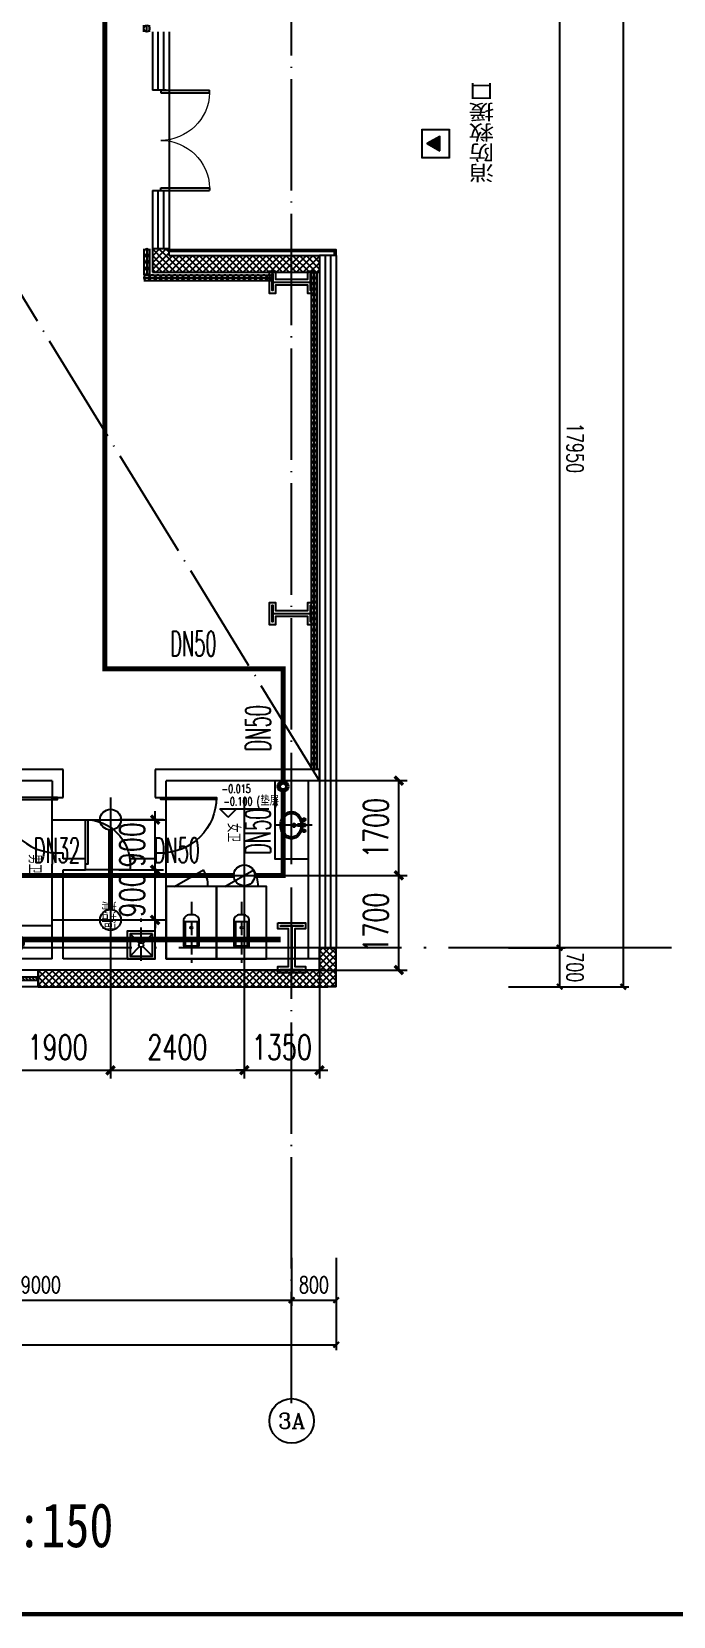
# Model space of a CAD drawing. Extents: x -452079 to 117456, y 3902 to 836955.
# Drawn here: x -133557 to -122043, y 410727 to 439183 of the extents above; entities that cross this region are included whole.
import ezdxf
from ezdxf.enums import TextEntityAlignment as Align

# ---------------------------------------------------------------- set-up
doc = ezdxf.new("R2010")
doc.units = 0
doc.header["$LTSCALE"] = 1000
doc.header["$MEASUREMENT"] = 0
for name, pattern in [('10平面$1$DOTE', [2.42, 2, -0.2, 0.02, -0.2]), ('CENTER', [2, 1.25, -0.25, 0.25, -0.25]), ('CONTINOUS', [0]), ('DASH', [0.35, 0.25, -0.1]), ('DOTE', [2.42, 2, -0.2, 0.02, -0.2])]:
    doc.linetypes.add(name, pattern=pattern)
for name, color, linetype in [('0-cxFrame', 155, 'Continuous'), ('0-辅助线', 1, 'Continuous'), ('10平面$0$WINDOW', 4, 'Continuous'), ('10平面$1$A-AXIS-DOTE', 14, '10平面$1$DOTE'), ('A-AXIS-D', 1, 'Continuous'), ('A-AXIS-DOTE', 14, 'DOTE'), ('A-CURTAIN', 134, 'Continuous'), ('A-HATCH-2', 251, 'Continuous'), ('A-HRAIL', 173, 'Continuous'), ('A-TEXT', 61, 'Continuous'), ('A-WC', 223, 'Continuous'), ('A-WINDOW', 140, 'Continuous'), ('AS-COLN', 6, 'Continuous'), ('AS-WALL', 40, 'Continuous'), ('CURTWALL', 4, 'Continuous'), ('DIM_喷淋', 6, 'Continuous'), ('PUB_HATCH', 8, 'Continuous'), ('PUB_TEXT', 7, 'Continuous'), ('RP-N2-01$0$$0$A-WIND-J', 1, 'Continuous'), ('RP-N2-01$0$A-WIND-J', 3, 'Continuous'), ('S-其他', 3, 'Continuous'), ('SB_ZF喷头', 7, 'Continuous'), ('TEXT_喷淋', 6, 'Continuous'), ('TWT_DIM', 3, 'Continuous'), ('WALL', 2, 'Continuous'), ('WINDOW', 4, 'Continuous'), ('建-标高', 3, 'Continuous')]:
    doc.layers.add(name, color=color, linetype=linetype)
for name, color, linetype, lineweight in [('0-cxText', 131, 'Continuous', 25), ('Gps-ZF喷淋中', 6, 'TG_ZP2', 60), ('LG-ZF喷淋中', 6, 'Continuous', 60), ('柱间支撑', 6, 'CENTER', 0)]:
    doc.layers.add(name, color=color, linetype=linetype, lineweight=lineweight)
doc.styles.add('-宋体', font='', dxfattribs={"width": 0.8})
doc.styles.add('_TCH_AXIS', font='COMPLEX', dxfattribs={"bigfont": 'GBCBIG'})
doc.styles.add('_TCH_DIM', font='SIMPLEX', dxfattribs={"width": 0.75, "bigfont": '@1HZTXT'})
doc.styles.add('_TCH_DIM_T3', font='SIMPLEX', dxfattribs={"width": 0.705882, "bigfont": 'GBCBIG'})
doc.styles.add('_TCH_WINDOW', font='SIMPLEX', dxfattribs={"height": 3.5, "bigfont": 'GBCBIG'})
doc.styles.add('_TWT_PIPEDN', font='SIMPLEX', dxfattribs={"width": 0.65, "height": 3.5, "bigfont": 'HZTXT'})
doc.styles.add('A-DIM_T3', font='SIMPLEX', dxfattribs={"width": 0.705882, "bigfont": 'GBCBIG'})
doc.styles.add('A-STANDARD', font='SIMPLEX', dxfattribs={"bigfont": 'GBCBIG'})
doc.styles.add('cx_tuming', font='')
doc.styles.add('cx_tuqian1', font='')
doc.styles.add('TG_LINETYPE', font='SIMPLEX', dxfattribs={"width": 0.8, "height": 3.5, "bigfont": 'HZTXT'})
doc.styles.add('黑体', font='', dxfattribs={"height": 12})
doc.styles.get('-宋体').set_extended_font_data('SimSun')
doc.styles.get('cx_tuming').set_extended_font_data('SimHei')
doc.styles.get('cx_tuqian1').set_extended_font_data('SimSun')
doc.styles.get('黑体').set_extended_font_data('SimHei')
doc.linetypes.add('TG_ZP2', pattern='A,4,-0.6,["ZP2",TG_LINETYPE,S=0.1,R=0,X=-0.52,Y=-0.15],0', length=4.6)
doc.dimstyles.new('_TCH_ARCH&&100', dxfattribs={"dimtxt": 297.5, "dimasz": 100, "dimexe": 100, "dimexo": 100, "dimgap": 126.25, "dimtad": 1, "dimdec": 0, "dimzin": 0, "dimdsep": 46, "dimtxsty": '_TCH_DIM_T3', "dimblk": 'ARCHTICK', "dimcen": 0.09, "dimclrt": 7, "dimazin": 2, "dimtfac": 1, "dimtdec": 0, "dimtix": 1, "dimtmove": 2, "dimatfit": 3, "dimfxl": 0, "dimtolj": 1, "dimtzin": 0, "dimarcsym": 0})
doc.dimstyles.new('_TCH_ARCH&&150', dxfattribs={"dimtxt": 446.25, "dimasz": 150, "dimexe": 150, "dimexo": 150, "dimgap": 189.375, "dimtad": 1, "dimdec": 0, "dimzin": 0, "dimdsep": 46, "dimtxsty": '_TCH_DIM_T3', "dimblk": 'ARCHTICK', "dimcen": 0.09, "dimclrt": 7, "dimazin": 2, "dimtfac": 1, "dimtdec": 0, "dimtix": 1, "dimtmove": 2, "dimatfit": 3, "dimfxl": 0, "dimtolj": 1, "dimtzin": 0, "dimarcsym": 0})
doc.dimstyles.new('A-DIM&&100', dxfattribs={"dimtxt": 297.5, "dimasz": 100, "dimexe": 100, "dimexo": 100, "dimgap": 126.25, "dimtad": 1, "dimdec": 0, "dimzin": 0, "dimdsep": 46, "dimtxsty": 'A-DIM_T3', "dimblk": 'ARCHTICK', "dimcen": 0.09, "dimclrt": 7, "dimazin": 2, "dimtfac": 1, "dimtdec": 0, "dimtix": 1, "dimtmove": 2, "dimatfit": 3, "dimfxl": 0, "dimtolj": 1, "dimtzin": 0, "dimarcsym": 0})
pattern_1 = [(45, (321432.36, -540023.96), (-60.000061, 60.000061), []), (135, (321432.36, -540023.96), (-60.000061, -60.000061), [])]

# ---------------------------------------------------------------- blocks, each defined once
blk = doc.blocks.new('_ArchTick')
at = {"color": 0, "linetype": 'ByBlock', "const_width": 0.4}
blk.add_lwpolyline([(-0.5, -0.5), (0.5, 0.5)], dxfattribs=at)
blk = doc.blocks.new('*D366')
at = {"layer": 'A-AXIS-D', "color": 0, "lineweight": -2, "transparency": 16777216}
for p, q in [((183518, 3326), (183518, 2468)), ((192518, 3326), (192518, 2468)), ((183518, 2568), (192518, 2568))]:
    blk.add_line(p, q, dxfattribs=at)
at = {"layer": 'A-AXIS-D', "color": 0, "lineweight": -2, "transparency": 16777216, "xscale": 100, "yscale": 100, "zscale": 100, "rotation": 180}
blk.add_blockref('_ArchTick', (183518, 2568), dxfattribs=at)
at = {"layer": 'A-AXIS-D', "color": 0, "lineweight": -2, "transparency": 16777216, "xscale": 100, "yscale": 100, "zscale": 100}
blk.add_blockref('_ArchTick', (192518, 2568), dxfattribs=at)
at = {"layer": 'A-AXIS-D', "color": 7, "transparency": 16777216, "insert": (188018, 2843), "char_height": 297.5, "attachment_point": 5, "style": '_TCH_DIM_T3'}
blk.add_mtext('\\A1;9000', dxfattribs=at)
blk = doc.blocks.new('*D367')
at = {"layer": 'A-AXIS-D', "color": 0, "lineweight": -2, "transparency": 16777216}
for p, q in [((192518, 3326), (192518, 2468)), ((193318, 3326), (193318, 2468)), ((192518, 2568), (193318, 2568))]:
    blk.add_line(p, q, dxfattribs=at)
at = {"layer": 'A-AXIS-D', "color": 0, "lineweight": -2, "transparency": 16777216, "xscale": 100, "yscale": 100, "zscale": 100, "rotation": 180}
blk.add_blockref('_ArchTick', (192518, 2568), dxfattribs=at)
at = {"layer": 'A-AXIS-D', "color": 0, "lineweight": -2, "transparency": 16777216, "xscale": 100, "yscale": 100, "zscale": 100}
blk.add_blockref('_ArchTick', (193318, 2568), dxfattribs=at)
at = {"layer": 'A-AXIS-D', "color": 7, "transparency": 16777216, "insert": (192918, 2843), "char_height": 297.5, "attachment_point": 5, "style": '_TCH_DIM_T3'}
blk.add_mtext('\\A1;800', dxfattribs=at)
blk = doc.blocks.new('*D335')
at = {"layer": 'A-AXIS-D', "color": 0, "lineweight": -2, "transparency": 16777216}
for p, q in [((196412, 26846), (197428, 26846)), ((197328, 26846), (197328, 8896)), ((196412, 8896), (197428, 8896))]:
    blk.add_line(p, q, dxfattribs=at)
at = {"layer": 'A-AXIS-D', "color": 0, "lineweight": -2, "transparency": 16777216, "xscale": 100, "yscale": 100, "zscale": 100}
for p, rotation in [((197328, 26846), 90), ((197328, 8896), 270)]:
    blk.add_blockref('_ArchTick', p, dxfattribs=dict(at, rotation=rotation))
at = {"layer": 'A-AXIS-D', "color": 7, "transparency": 16777216, "insert": (197603, 17871), "char_height": 297.5, "attachment_point": 5, "rotation": 270, "style": 'A-DIM_T3'}
blk.add_mtext('\\A1;17950', dxfattribs=at)
blk = doc.blocks.new('*D336')
at = {"layer": 'A-AXIS-D', "color": 0, "lineweight": -2, "transparency": 16777216}
for p, q in [((196412, 8896), (197428, 8896)), ((197328, 8896), (197328, 8196)), ((196412, 8196), (197428, 8196))]:
    blk.add_line(p, q, dxfattribs=at)
at = {"layer": 'A-AXIS-D', "color": 0, "lineweight": -2, "transparency": 16777216, "xscale": 100, "yscale": 100, "zscale": 100}
for p, rotation in [((197328, 8896), 90), ((197328, 8196), 270)]:
    blk.add_blockref('_ArchTick', p, dxfattribs=dict(at, rotation=rotation))
at = {"layer": 'A-AXIS-D', "color": 7, "transparency": 16777216, "insert": (197603, 8546), "char_height": 297.5, "attachment_point": 5, "rotation": 270, "style": 'A-DIM_T3'}
blk.add_mtext('\\A1;700', dxfattribs=at)
blk = doc.blocks.new('*D368')
at = {"layer": 'A-AXIS-D', "color": 0, "lineweight": -2, "transparency": 16777216}
for p, q in [((196672, 81396), (198568, 81396)), ((198468, 81396), (198468, 8196)), ((196672, 8196), (198568, 8196))]:
    blk.add_line(p, q, dxfattribs=at)
at = {"layer": 'A-AXIS-D', "color": 0, "lineweight": -2, "transparency": 16777216, "xscale": 100, "yscale": 100, "zscale": 100}
for p, rotation in [((198468, 81396), 90), ((198468, 8196), 270)]:
    blk.add_blockref('_ArchTick', p, dxfattribs=dict(at, rotation=rotation))
at = {"layer": 'A-AXIS-D', "color": 7, "transparency": 16777216, "insert": (198743, 44796), "char_height": 297.5, "attachment_point": 5, "rotation": 270, "style": '_TCH_DIM_T3'}
blk.add_mtext('\\A1;73200', dxfattribs=at)
blk = doc.blocks.new('*D369')
at = {"layer": 'A-AXIS-D', "color": 0, "lineweight": -2, "transparency": 16777216}
for p, q in [((7618, 3226), (7618, 1668)), ((193318, 3226), (193318, 1668)), ((7618, 1768), (193318, 1768))]:
    blk.add_line(p, q, dxfattribs=at)
at = {"layer": 'A-AXIS-D', "color": 0, "lineweight": -2, "transparency": 16777216, "xscale": 100, "yscale": 100, "zscale": 100, "rotation": 180}
blk.add_blockref('_ArchTick', (7618, 1768), dxfattribs=at)
at = {"layer": 'A-AXIS-D', "color": 0, "lineweight": -2, "transparency": 16777216, "xscale": 100, "yscale": 100, "zscale": 100}
blk.add_blockref('_ArchTick', (193318, 1768), dxfattribs=at)
at = {"layer": 'A-AXIS-D', "color": 7, "transparency": 16777216, "insert": (100468, 2043), "char_height": 297.5, "attachment_point": 5, "style": '_TCH_DIM_T3'}
blk.add_mtext('\\A1;185700', dxfattribs=at)
blk = doc.blocks.new('清洁间')
at = {"layer": 'A-AXIS-DOTE', "color": 8, "linetype": 'DASH'}
blk.add_lwpolyline([(2044571, 1694020), (2045331, 1694020)], dxfattribs=at)
at = {"layer": 'A-WC'}
for points in [[(2045106, 1693770), (2045106, 1694270), (2044606, 1694270), (2044606, 1693770)], [(2045056, 1693820), (2045056, 1694220), (2044656, 1694220), (2044656, 1693820)]]:
    blk.add_lwpolyline(points, close=True, dxfattribs=at)
for points in [[(2044828, 1694048), (2044656, 1694220)], [(2044656, 1693820), (2044828, 1693991)], [(2044884, 1694048), (2045056, 1694220)], [(2045056, 1693820), (2044884, 1693991)]]:
    blk.add_lwpolyline(points, dxfattribs=at)
blk.add_circle((2044856, 1694020), 40, dxfattribs=at)
blk = doc.blocks.new('厕卫')
at = {"layer": 'A-AXIS-DOTE', "color": 8, "linetype": 'DASH'}
blk.add_line((50, -823), (50, 272), dxfattribs=at)
at = {"layer": 'A-WC'}
for p, q in [((-60, -40), (-60, -470)), ((150, -30), (-50, -30)), ((160, -470), (160, -40)), ((190, -470), (-90, -470)), ((350, -1097), (-170, -1397))]:
    blk.add_line(p, q, dxfattribs=at)
blk.add_lwpolyline([(-400, 203), (-400, -1097), (500, -1097), (500, 203)], close=True, dxfattribs=at)
blk.add_lwpolyline([(190, -40, 0.414214), (150, 0), (-50, 0, 0.414214), (-90, -40), (-90, -480, 0.414214), (20, -590), (80, -590, 0.414214), (190, -480)], format="xyb", close=True, dxfattribs=at)
blk.add_circle((50, -359), 20, dxfattribs=at)
for centre, radius, start, end in [((-50, -40), 10, 90, 180), ((150, -40), 10, 0, 90), ((350, -1097), 600, 180, 209.9999)]:
    blk.add_arc(centre, radius, start, end, dxfattribs=at)
for p in [(50, 0), (50, -359)]:
    blk.add_point(p, dxfattribs=at)
blk = doc.blocks.new('$lvtry$00000224')
at = {"color": 0}
for p, q in [((-363, 0), (-363, -300)), ((-338, 0), (-363, 0)), ((-338, 0), (-338, -300)), ((337, 0), (337, -300)), ((362, 0), (337, 0)), ((362, 0), (362, -300)), ((-338, -300), (-363, -300)), ((362, -300), (337, -300))]:
    blk.add_line(p, q, dxfattribs=at)
at = {"color": 0, "elevation": 0}
blk.add_lwpolyline([(-205, -131), (-205, 0), (205, 0), (205, -131, 0.268068), (51, -263, -0.317765), (0, -300, -0.317765), (-51, -263, 0.268068)], format="xyb", close=True, dxfattribs=at)
at = {"color": 0}
blk.add_circle((0, -182, 0), 20, dxfattribs=at)
for centre, radius, start, end in [((-152, -115, 0), 10, 114.1084, 248.1394), ((5, -466, 0), 395, 66.6675, 114.1084), ((-243, -341, 0), 233, 19.2639, 68.1394), ((0, -256, 0), 24, 199.2639, 269.4998), ((0, -256, 0), 24, 270.5002, 340.7361), ((243, -341, 0), 233, 110.4941, 160.7361), ((158, -113, 0), 10, 290.4941, 66.6675)]:
    blk.add_arc(centre, radius, start, end, dxfattribs=at)
blk.add_point((0, -182, 0), dxfattribs=at)
at = {"layer": 'A-AXIS-DOTE', "color": 8}
blk.add_lwpolyline([(0, 153), (0, -367)], dxfattribs=at)
blk = doc.blocks.new('小便器')
at = {"layer": 'A-WC', "xscale": -1, "rotation": 89.99999999999999}
blk.add_blockref('$lvtry$00000224', (2044606, 1695654), dxfattribs=at)
blk = doc.blocks.new('343243')
at = {"layer": '10平面$1$A-AXIS-DOTE', "color": 8}
blk.add_lwpolyline([(-137039, 783550), (-137039, 784210)], dxfattribs=at)
at = {"layer": 'A-WC'}
for p, q in [((-137176, 783694), (-137103, 783694)), ((-137139, 783657), (-137139, 783731)), ((-137084, 783875), (-136994, 783875)), ((-137071, 783707), (-137056, 783814)), ((-137064, 783668), (-137071, 783707)), ((-137064, 783668), (-137056, 783814)), ((-137064, 783668), (-137014, 783668)), ((-137063, 783687), (-137015, 783687)), ((-137056, 783814), (-137022, 783814)), ((-137056, 783804), (-137022, 783804)), ((-137039, 783830), (-137039, 783920)), ((-137014, 783668), (-137022, 783814)), ((-137008, 783707), (-137022, 783814)), ((-137014, 783668), (-137008, 783707)), ((-136976, 783694), (-136903, 783694)), ((-136939, 783657), (-136939, 783731))]:
    blk.add_line(p, q, dxfattribs=at)
for points in [[(-137069, 783721, -0.055034), (-137132, 783735, -0.088849), (-137208, 783776, -0.104988), (-137263, 783843, -0.12017), (-137282, 783920, -0.12017), (-137263, 783997, -0.104988), (-137208, 784064, -0.088849), (-137132, 784105, -0.080052), (-137039, 784120, -0.080052)], [(-137065, 783751, -0.056066), (-137123, 783763, -0.088849), (-137190, 783800, -0.104988), (-137237, 783857, -0.12017), (-137252, 783920, -0.12017), (-137237, 783983, -0.104988), (-137190, 784040, -0.088849), (-137123, 784077, -0.080052), (-137039, 784090, -0.080052)], [(-137039, 784120, -0.080052), (-136946, 784105, -0.088849), (-136870, 784064, -0.104988), (-136815, 783997, -0.12017), (-136796, 783920, -0.12017), (-136815, 783843, -0.104988), (-136870, 783776, -0.088849), (-136946, 783735, -0.055034), (-137010, 783721, -0.080052)], [(-137039, 784090, -0.080052), (-136956, 784077, -0.088849), (-136889, 784040, -0.104988), (-136842, 783983, -0.12017), (-136826, 783920, -0.12017), (-136842, 783857, -0.104988), (-136889, 783800, -0.088849), (-136956, 783763, -0.056066), (-137014, 783751, -0.080052)]]:
    blk.add_lwpolyline(points, format="xyb", dxfattribs=at)
for centre, radius in [((-137139, 783694), 25), ((-137139, 783694), 15), ((-137039, 783875), 30), ((-137039, 783875), 20), ((-136939, 783694), 25), ((-136939, 783694), 15)]:
    blk.add_circle(centre, radius, dxfattribs=at)
for centre, start, end in [((-137040, 783695), 80.5252, 279.4748), ((-137038, 783695), 260.5252, 99.4748)]:
    blk.add_arc(centre, 7.19, start, end, dxfattribs=at)
blk = doc.blocks.new('*U11')
at = {"color": 0}
blk.add_lwpolyline([(500, 0), (500, 1000), (460, 1000), (460, 0)], close=True, dxfattribs=at)
blk.add_arc((500, 0), 1000, 90, 180, dxfattribs=at)
blk = doc.blocks.new('*U10')
at = {"color": 0, "xscale": 0.001, "yscale": 0.001, "zscale": 0.001}
blk.add_blockref('*U11', (0, 0), dxfattribs=at)
blk = doc.blocks.new('*U13')
at = {"color": 0}
blk.add_lwpolyline([(400, 0), (400, 800), (360, 800), (360, 0)], close=True, dxfattribs=at)
blk.add_arc((400, 0), 800, 90, 180, dxfattribs=at)
blk = doc.blocks.new('*U12')
at = {"color": 0, "xscale": 0.00125, "yscale": 0.00125, "zscale": 0.00125}
blk.add_blockref('*U13', (0, 0), dxfattribs=at)
blk = doc.blocks.new('G$CA7A27C8F')
at = {"layer": 'WALL'}
for p, q in [((-1330, 2387), (-1330, -563)), ((-1130, 2387), (-1330, 2387)), ((-1130, 2387), (-1130, -363)), ((2070, 2387), (2070, -363)), ((2270, 2387), (2070, 2387)), ((2270, 2387), (2270, -463)), ((2070, 2187), (-1130, 2187)), ((-1330, -563), (-830, -563)), ((-830, -363), (-1130, -363)), ((170, -363), (-830, -363)), ((-830, -563), (-830, -363)), ((370, -363), (170, -363)), ((170, -363), (170, -563)), ((170, -563), (270, -563)), ((270, -563), (270, -1013)), ((2070, -363), (370, -363)), ((470, -1013), (470, -563)), ((2070, -563), (470, -563)), ((2070, -563), (2070, -2213)), ((2270, -463), (2270, -2313)), ((270, -1013), (470, -1013)), ((470, -1013), (470, -1813)), ((470, -1813), (270, -1813)), ((270, -1813), (270, -2213)), ((470, -2213), (470, -1813)), ((-1330, -2213), (-1330, -3963)), ((-830, -2213), (-1330, -2213)), ((-830, -2413), (-830, -2213)), ((270, -2213), (170, -2213)), ((170, -2213), (170, -2413)), ((2070, -2213), (470, -2213)), ((-1130, -2413), (-1130, -3913)), ((-1130, -2413), (-830, -2413)), ((170, -2413), (-830, -2413)), ((170, -2413), (370, -2413)), ((2070, -2413), (370, -2413)), ((1470, -3913), (1470, -2413)), ((2070, -2413), (2070, -3913)), ((2270, -2313), (2270, -3963)), ((-1330, -3963), (-1330, -7213)), ((170, -3913), (-1130, -3913)), ((170, -4013), (170, -3913)), ((2070, -3913), (1470, -3913)), ((1470, -4013), (1470, -3913)), ((2270, -3963), (2270, -7213)), ((170, -4013), (-1130, -4013)), ((-1130, -4013), (-1130, -7013)), ((2070, -4013), (1470, -4013)), ((2070, -4013), (2070, -7013)), ((2070, -4700), (1770, -4700)), ((1770, -4700), (1770, -4725)), ((2070, -4725), (1770, -4725)), ((2070, -4700), (2070, -4725)), ((2070, -7013), (-1130, -7013)), ((2270, -7213), (-1330, -7213))]:
    blk.add_line(p, q, dxfattribs=at)
for points in [[(-1130, 1587), (270, 1587), (270, 2187), (270, 2187)], [(2222, -4363), (1702, -4363)]]:
    blk.add_lwpolyline(points, dxfattribs=at)
at = {"layer": 'WALL', "elevation": 0}
blk.add_lwpolyline([(1939, -4568), (2070, -4568), (2070, -4158), (1939, -4158, -0.268068), (1806, -4312, 0.317765), (1770, -4363, 0.317765), (1806, -4414, -0.268068)], format="xyb", close=True, dxfattribs=at)
at = {"layer": 'WALL'}
blk.add_circle((1888, -4363, 0), 20, dxfattribs=at)
for centre, radius, start, end in [((1729, -4120, 0), 233, 289.2639, 339.5059), ((1957, -4205, 0), 10, 23.3325, 159.5059), ((1603, -4358, 0), 395, 335.8916, 23.3325), ((1814, -4363, 0), 24, 109.2639, 179.4998), ((1814, -4363, 0), 24, 180.5002, 250.7361), ((1729, -4606, 0), 233, 21.8606, 70.7361), ((1955, -4515, 0), 10, 201.8606, 335.8916)]:
    blk.add_arc(centre, radius, start, end, dxfattribs=at)
blk.add_point((1888, -4363, 0), dxfattribs=at)
for name, p, rotation in [('343243', (-137370, 785805), 180), ('厕卫', (1866, 1037), 270), ('厕卫', (1866, 137), 270), ('清洁间', (2046676, 1693207), 180), ('343243', (785700, 133876), 90), ('厕卫', (-928, -4513), 90), ('小便器', (2046676, 1690591), 180), ('厕卫', (-928, -5413), 90), ('小便器', (2046676, 1689891), 180), ('厕卫', (-928, -6313), 90), ('小便器', (2046676, 1689191), 180)]:
    blk.add_blockref(name, p, dxfattribs=dict(at, rotation=rotation))
for name, p, xscale, yscale, zscale, rotation in [('*U10', (-330, -463), 1000, -1000, 199.9999999999999, 180.0000000000208), ('*U12', (370, -1413), 800, -800, 199.9999999999998, 270), ('*U10', (-330, -2313), 1000, 1000, 200, 180.0000000000208)]:
    blk.add_blockref(name, p, dxfattribs=dict(at, xscale=xscale, yscale=yscale, zscale=zscale, rotation=rotation))
at = {"layer": 'WALL', "style": '_TCH_WINDOW'}
for s, p in [('女卫', (-372, 733)), ('清洁间', (1028, -1515)), ('男卫', (191, -2836))]:
    blk.add_text(s, height=231.5, dxfattribs=at).set_placement(p)
blk = doc.blocks.new('w42343243')
at = {"layer": 'A-HATCH-2', "color": 2}
blk.add_lwpolyline([(-165104, 621070), (-164604, 621070), (-164604, 620958), (-164800, 620958), (-164800, 620282), (-164604, 620282), (-164604, 620170), (-165104, 620170), (-165104, 620282), (-164908, 620282), (-164908, 620958), (-165104, 620958)], close=True, dxfattribs=at)
at = {"layer": 'AS-COLN', "color": 8}
blk.add_lwpolyline([(-165054, 621020), (-164654, 621020), (-164654, 621008), (-164850, 621008), (-164850, 620232), (-164654, 620232), (-164654, 620220), (-165054, 620220), (-165054, 620232), (-164858, 620232), (-164858, 621008), (-165054, 621008)], close=True, dxfattribs=at)
blk = doc.blocks.new('nt66')
at = {"layer": 'A-HATCH-2', "color": 2}
blk.add_lwpolyline([(-195840, 766870), (-195440, 766870), (-195440, 766758), (-195586, 766758), (-195586, 766182), (-195440, 766182), (-195440, 766070), (-195840, 766070), (-195840, 766182), (-195694, 766182), (-195694, 766758), (-195840, 766758)], close=True, dxfattribs=at)
at = {"layer": 'AS-COLN', "color": 8}
blk.add_lwpolyline([(-195790, 766820), (-195490, 766820), (-195490, 766808), (-195636, 766808), (-195636, 766132), (-195490, 766132), (-195490, 766120), (-195790, 766120), (-195790, 766132), (-195644, 766132), (-195644, 766808), (-195790, 766808)], close=True, dxfattribs=at)
blk = doc.blocks.new('42343')
at = {"rotation": 270}
for p in [(-895324, 365230), (-895324, 359280)]:
    blk.add_blockref('nt66', p, dxfattribs=at)
at = {"layer": 'A-WINDOW'}
blk.add_blockref('w42343243', (36000, -71700), dxfattribs=at)
blk = doc.blocks.new('RP-N2-01$0$$0$xfjy')
at = {"layer": 'RP-N2-01$0$$0$A-WIND-J'}
h = blk.add_hatch(color=8, dxfattribs=at)
h.dxf.hatch_style = 1
h.paths.add_polyline_path([(1141876, -26214), (1142135, -26214), (1142005, -25989)])
at = {"layer": 'RP-N2-01$0$$0$A-WIND-J', "color": 8, "const_width": 25}
blk.add_lwpolyline([(1141755, -25889), (1141755, -26389), (1142255, -26389), (1142255, -25889)], close=True, dxfattribs=at)
at = {"layer": 'RP-N2-01$0$$0$A-WIND-J', "color": 8}
for points in [[(1141755, -26389), (1142255, -26389), (1142255, -25889), (1141755, -25889)], [(1141876, -26214), (1142135, -26214), (1142005, -25989)]]:
    blk.add_lwpolyline(points, close=True, dxfattribs=at)
blk = doc.blocks.new('RP-N2-01$0$xfjy')
at = {"layer": 'RP-N2-01$0$$0$A-WIND-J', "color": 8}
blk.add_blockref('RP-N2-01$0$$0$xfjy', (0, 0), dxfattribs=at)
blk = doc.blocks.new('99平面图例外参$0$$LinePat$圆环')
for points in [[(0, 150), (300, 150)], [(0, 0), (300, 0)], [(0, -150), (300, -150)]]:
    blk.add_lwpolyline(points)
at = {"color": 0}
blk.add_circle((150, 0), 150, dxfattribs=at)
blk = doc.blocks.new('10平面$0$$DorLib2D$00000002')
for p, q in [((-0.5, 0), (-0.5, 0.4875)), ((-0.475, 0.4875), (-0.5, 0.4875)), ((-0.475, 0), (-0.475, 0.4875)), ((0.475, 0), (0.475, 0.4875)), ((0.475, 0.4875), (0.5, 0.4875)), ((0.5, 0), (0.5, 0.4875)), ((-0.5, 0), (-0.475, 0)), ((0.5, 0), (0.475, 0))]:
    blk.add_line(p, q)
at = {"lineweight": 13}
for centre, start, end in [((-0.4875, 0), 0, 88.53072), ((0.4875, 0), 91.46928, 180)]:
    blk.add_arc(centre, 0.4875, start, end, dxfattribs=at)
blk = doc.blocks.new('*U69')
at = {"color": 0}
for p, q in [((-250, 150), (250, 150)), ((250, 30), (-250, 30)), ((-250, -30), (-190, 30)), ((-190, -30), (-130, 30)), ((-130, -30), (-70, 30)), ((-70, -30), (-10, 30)), ((-10, -30), (50, 30)), ((50, -30), (110, 30)), ((110, -30), (170, 30)), ((170, -30), (230, 30)), ((250, -30), (-250, -30)), ((-250, -150), (250, -150))]:
    blk.add_line(p, q, dxfattribs=at)
for points in [[(-250, -150), (-250, 150)], [(250, -150), (250, 150)]]:
    blk.add_lwpolyline(points, dxfattribs=at)
blk = doc.blocks.new('*U68')
at = {"color": 0, "xscale": 0.001999999996058992, "yscale": 0.003333333333333334, "zscale": 0.001999999996058992}
blk.add_blockref('*U69', (0, 0), dxfattribs=at)
blk = doc.blocks.new('TK22.A0+1 L(Dragon)')
at = {"layer": '0-cxFrame', "const_width": 0.5}
blk.add_lwpolyline([(-80, 10), (-1465, 10), (-1465, 831), (-80, 831)], close=True, dxfattribs=at)
at = {"style": '黑体', "flags": 4}
blk.add_attdef('图幅', text='', height=3.3, dxfattribs=at).set_placement((-40, 3), align=Align.RIGHT)
at = {"layer": '0-cxText', "flags": 4}
for tag, height, style, p in [('建设单位', 3.5, 'cx_tuming', (-45, 240)), ('项目名称', 3.5, 'cx_tuming', (-45, 210)), ('子项名称', 3.5, 'cx_tuming', (-45, 180)), ('工程编号', 3.3, 'cx_tuqian1', (-35, 165)), ('图名1', 3.5, 'cx_tuming', (-45, 87)), ('图名2', 3.5, 'cx_tuming', (-45, 79)), ('图名3', 3.5, 'cx_tuming', (-45, 71)), ('出图日期', 3.3, 'cx_tuqian1', (-39, 60)), ('专业', 3.3, 'cx_tuqian1', (-55, 52)), ('图号', 3.3, 'cx_tuqian1', (-55, 44)), ('版次', 3.3, 'cx_tuqian1', (-20, 44))]:
    blk.add_attdef(tag, text='', height=height, dxfattribs=dict(at, style=style)).set_placement(p, align=Align.MIDDLE)
blk = doc.blocks.new('$TwtSys$00000125')
blk.add_circle((0, 0, 0), 1)
blk = doc.blocks.new('*D408')
at = {"layer": 'DIM_喷淋', "color": 0, "lineweight": -2, "transparency": 16777216}
for p, q in [((-134042, 423883), (-134042, 420383)), ((-132142, 423883), (-132142, 420383)), ((-134042, 420533), (-132142, 420533))]:
    blk.add_line(p, q, dxfattribs=at)
at = {"layer": 'DIM_喷淋', "color": 0, "lineweight": -2, "transparency": 16777216, "xscale": 150, "yscale": 150, "zscale": 150, "rotation": 180}
blk.add_blockref('_ArchTick', (-134042, 420533), dxfattribs=at)
at = {"layer": 'DIM_喷淋', "color": 0, "lineweight": -2, "transparency": 16777216, "xscale": 150, "yscale": 150, "zscale": 150}
blk.add_blockref('_ArchTick', (-132142, 420533), dxfattribs=at)
at = {"layer": 'DIM_喷淋', "color": 7, "transparency": 16777216, "insert": (-133092, 420946), "char_height": 446.2, "attachment_point": 5, "style": '_TCH_DIM_T3'}
blk.add_mtext('\\A1;1900', dxfattribs=at)
blk = doc.blocks.new('*D409')
at = {"layer": 'DIM_喷淋', "color": 0, "lineweight": -2, "transparency": 16777216}
for p, q in [((-132142, 423883), (-132142, 420383)), ((-129742, 423883), (-129742, 420383)), ((-132142, 420533), (-129742, 420533))]:
    blk.add_line(p, q, dxfattribs=at)
at = {"layer": 'DIM_喷淋', "color": 0, "lineweight": -2, "transparency": 16777216, "xscale": 150, "yscale": 150, "zscale": 150, "rotation": 180}
blk.add_blockref('_ArchTick', (-132142, 420533), dxfattribs=at)
at = {"layer": 'DIM_喷淋', "color": 0, "lineweight": -2, "transparency": 16777216, "xscale": 150, "yscale": 150, "zscale": 150}
blk.add_blockref('_ArchTick', (-129742, 420533), dxfattribs=at)
at = {"layer": 'DIM_喷淋', "color": 7, "transparency": 16777216, "insert": (-130942, 420946), "char_height": 446.2, "attachment_point": 5, "style": '_TCH_DIM_T3'}
blk.add_mtext('\\A1;2400', dxfattribs=at)
blk = doc.blocks.new('*D410')
at = {"layer": 'DIM_喷淋', "color": 0, "lineweight": -2, "transparency": 16777216}
for p, q in [((-129742, 423883), (-129742, 420383)), ((-128392, 423883), (-128392, 420383)), ((-129742, 420533), (-129892, 420533)), ((-129742, 420533), (-128392, 420533)), ((-128392, 420533), (-128242, 420533))]:
    blk.add_line(p, q, dxfattribs=at)
at = {"layer": 'DIM_喷淋', "color": 0, "lineweight": -2, "transparency": 16777216, "xscale": 150, "yscale": 150, "zscale": 150}
blk.add_blockref('_ArchTick', (-129742, 420533), dxfattribs=at)
at = {"layer": 'DIM_喷淋', "color": 0, "lineweight": -2, "transparency": 16777216, "xscale": 150, "yscale": 150, "zscale": 150, "rotation": 180}
blk.add_blockref('_ArchTick', (-128392, 420533), dxfattribs=at)
at = {"layer": 'DIM_喷淋', "color": 7, "transparency": 16777216, "insert": (-129067, 420946), "char_height": 446.2, "attachment_point": 5, "style": '_TCH_DIM_T3'}
blk.add_mtext('\\A1;1350', dxfattribs=at)
blk = doc.blocks.new('*D411')
at = {"layer": 'TWT_DIM', "color": 0, "lineweight": -2, "transparency": 16777216}
for p, q in [((-129592, 424033), (-126818, 424033)), ((-126968, 422333), (-126968, 424033)), ((-129592, 422333), (-126818, 422333))]:
    blk.add_line(p, q, dxfattribs=at)
at = {"layer": 'TWT_DIM', "color": 0, "lineweight": -2, "transparency": 16777216, "xscale": 150, "yscale": 150, "zscale": 150}
for p, rotation in [((-126968, 424033), 90), ((-126968, 422333), 270)]:
    blk.add_blockref('_ArchTick', p, dxfattribs=dict(at, rotation=rotation))
at = {"layer": 'TWT_DIM', "color": 7, "transparency": 16777216, "insert": (-127381, 423183), "char_height": 446.2, "attachment_point": 5, "rotation": 90, "style": '_TCH_DIM_T3'}
blk.add_mtext('\\A1;1700', dxfattribs=at)
blk = doc.blocks.new('*D412')
at = {"layer": 'TWT_DIM', "color": 0, "lineweight": -2, "transparency": 16777216}
for p, q in [((-129592, 425733), (-126818, 425733)), ((-126968, 424033), (-126968, 425733)), ((-129592, 424033), (-126818, 424033))]:
    blk.add_line(p, q, dxfattribs=at)
at = {"layer": 'TWT_DIM', "color": 0, "lineweight": -2, "transparency": 16777216, "xscale": 150, "yscale": 150, "zscale": 150}
for p, rotation in [((-126968, 425733), 90), ((-126968, 424033), 270)]:
    blk.add_blockref('_ArchTick', p, dxfattribs=dict(at, rotation=rotation))
at = {"layer": 'TWT_DIM', "color": 7, "transparency": 16777216, "insert": (-127381, 424883), "char_height": 446.2, "attachment_point": 5, "rotation": 90, "style": '_TCH_DIM_T3'}
blk.add_mtext('\\A1;1700', dxfattribs=at)
blk = doc.blocks.new('*D413')
at = {"layer": 'DIM_喷淋', "color": 0, "lineweight": -2, "transparency": 16777216}
for p, q in [((-131342, 424133), (-131342, 424283)), ((-131992, 424133), (-131192, 424133)), ((-131342, 423233), (-131342, 424133)), ((-131992, 423233), (-131192, 423233)), ((-131342, 423233), (-131342, 423083))]:
    blk.add_line(p, q, dxfattribs=at)
at = {"layer": 'DIM_喷淋', "color": 0, "lineweight": -2, "transparency": 16777216, "xscale": 150, "yscale": 150, "zscale": 150}
for p, rotation in [((-131342, 424133), 270), ((-131342, 423233), 90)]:
    blk.add_blockref('_ArchTick', p, dxfattribs=dict(at, rotation=rotation))
at = {"layer": 'DIM_喷淋', "color": 7, "transparency": 16777216, "insert": (-131754, 423683), "char_height": 446.2, "attachment_point": 5, "rotation": 90, "style": '_TCH_DIM_T3'}
blk.add_mtext('\\A1;900', dxfattribs=at)
blk = doc.blocks.new('*D414')
at = {"layer": 'DIM_喷淋', "color": 0, "lineweight": -2, "transparency": 16777216}
for p, q in [((-131342, 425033), (-131342, 425183)), ((-131992, 425033), (-131192, 425033)), ((-131342, 424133), (-131342, 425033)), ((-131992, 424133), (-131192, 424133)), ((-131342, 424133), (-131342, 423983))]:
    blk.add_line(p, q, dxfattribs=at)
at = {"layer": 'DIM_喷淋', "color": 0, "lineweight": -2, "transparency": 16777216, "xscale": 150, "yscale": 150, "zscale": 150}
for p, rotation in [((-131342, 425033), 270), ((-131342, 424133), 90)]:
    blk.add_blockref('_ArchTick', p, dxfattribs=dict(at, rotation=rotation))
at = {"layer": 'DIM_喷淋', "color": 7, "transparency": 16777216, "insert": (-131754, 424583), "char_height": 446.2, "attachment_point": 5, "rotation": 90, "style": '_TCH_DIM_T3'}
blk.add_mtext('\\A1;900', dxfattribs=at)
blk = doc.blocks.new('A$C515E426B')
at = {"layer": 'PUB_HATCH'}
h = blk.add_hatch(dxfattribs=at)
h.set_pattern_fill('多孔材料', color=256, scale=30, style=0)
h.set_pattern_definition(pattern_1)
h.paths.add_polyline_path([(190318.2, 21326), (190318.2, 21446), (190018.2, 21446), (190018.2, 21026)])
h = blk.add_hatch(dxfattribs=at)
h.set_pattern_fill('多孔材料', color=256, scale=30, style=0)
h.set_pattern_definition(pattern_1)
h.paths.add_polyline_path([(190318.2, 21326), (190018.2, 21026), (193018.2, 21026), (193018.2, 21326)])
h = blk.add_hatch(dxfattribs=at)
h.set_pattern_fill('多孔材料', color=256, scale=30, style=0)
h.set_pattern_definition(pattern_1)
h.paths.add_polyline_path([(193168.2, 8396), (193318.2, 8496), (193318.2, 8896), (193018.2, 8896), (193018.2, 8496)])
h = blk.add_hatch(dxfattribs=at)
h.set_pattern_fill('多孔材料', color=256, scale=30, style=0)
h.set_pattern_definition(pattern_1)
h.paths.add_polyline_path([(193018.2, 8496), (187968.2, 8496), (187968.2, 8196), (193168.2, 8196), (193168.2, 8396)])
h = blk.add_hatch(dxfattribs=at)
h.set_pattern_fill('多孔材料', color=256, scale=30, style=0)
h.set_pattern_definition(pattern_1)
h.paths.add_polyline_path([(193318.2, 8496), (193168.2, 8396), (193168.2, 8196), (193318.2, 8196)])
at = {"layer": '10平面$0$WINDOW'}
blk.add_line((190318.2, 24294.5), (190318.2, 22494.5), dxfattribs=at)
at = {"layer": 'A-AXIS-D'}
blk.add_circle((192518.2, 400), 400, dxfattribs=at)
at = {"layer": 'A-AXIS-DOTE', "color": 8}
for p, q in [((192518.2, 716), (192518.2, 86200)), ((193018.2, 11896), (185052.4, 24876.3))]:
    blk.add_line(p, q, dxfattribs=at)
at = {"layer": 'A-AXIS-DOTE', "color": 8, "ltscale": 2}
blk.add_line((199332.4, 8896), (3362.4, 8896), dxfattribs=at)
at = {"layer": 'A-CURTAIN'}
for points in [[(193318.2, 21326), (193318.2, 21426), (190268.2, 21426)], [(193288.2, 21326), (193288.2, 21396), (190318.2, 21396)]]:
    blk.add_lwpolyline(points, dxfattribs=at)
at = {"layer": 'AS-WALL'}
for p, q in [((190318.2, 21446), (190018.2, 21446)), ((190018.2, 21446), (190018.2, 21026)), ((190318.2, 21326), (190318.2, 21446)), ((190318.2, 21326), (193018.2, 21326)), ((190018.2, 21026), (193018.2, 21026)), ((193018.2, 8496), (193018.2, 8896)), ((193018.2, 8896), (193318.2, 8896)), ((193318.2, 8496), (193318.2, 8896)), ((193018.2, 8496), (187968.2, 8496)), ((187968.2, 8496), (187968.2, 8196)), ((193318.2, 8496), (193318.2, 8496)), ((193318.2, 8196), (193318.2, 8496)), ((187968.2, 8196), (193168.2, 8196)), ((193318.2, 8196), (193168.2, 8196))]:
    blk.add_line(p, q, dxfattribs=at)
at = {"layer": 'CURTWALL'}
for p, q in [((193018.2, 21326), (193018.2, 21176)), ((193318.2, 21326), (193018.2, 21326)), ((193018.2, 21176), (193018.2, 8896)), ((193118.2, 21326), (193118.2, 21176)), ((193118.2, 21176), (193118.2, 8896)), ((193218.2, 21326), (193218.2, 21176)), ((193218.2, 21176), (193218.2, 8896)), ((193318.2, 21326), (193318.2, 21176)), ((193318.2, 21176), (193318.2, 8896)), ((193318.2, 8896), (193018.2, 8896))]:
    blk.add_line(p, q, dxfattribs=at)
at = {"layer": 'WINDOW'}
for p, q in [((190018.2, 25346), (190018.2, 24294.5)), ((190118.2, 25346), (190118.2, 24294.5)), ((190218.2, 25346), (190218.2, 24294.5)), ((190318.2, 25346), (190318.2, 24294.5)), ((190268.2, 24294.5), (190018.2, 24294.5)), ((190018.2, 22494.5), (190318.2, 22494.5)), ((190018.2, 22494.5), (190018.2, 21446)), ((190118.2, 22494.5), (190118.2, 21446)), ((190218.2, 22494.5), (190218.2, 21446)), ((190318.2, 22494.5), (190318.2, 21446))]:
    blk.add_line(p, q, dxfattribs=at)
at = {"layer": '建-标高'}
for p, q in [((191380.8, 11239.2), (191230.8, 11389.2)), ((191230.8, 11389.2), (192110.8, 11389.2)), ((191380.8, 11239.2), (191530.8, 11389.2))]:
    blk.add_line(p, q, dxfattribs=at)
at = {"layer": '柱间支撑', "color": 8, "const_width": 100}
blk.add_lwpolyline([(192318.2, 9046), (183718.2, 9046)], dxfattribs=at)
at = {"rotation": 270}
blk.add_blockref('G$CA7A27C8F', (190631.1, 10765.6), dxfattribs=at)
at = {"layer": '10平面$0$WINDOW', "xscale": -1800, "yscale": 1800, "zscale": 300, "rotation": 270.0000000014825}
blk.add_blockref('10平面$0$$DorLib2D$00000002', (190168.2, 23394.5), dxfattribs=at)
at = {"layer": 'A-HRAIL', "yscale": 0.3333333333333333, "zscale": 0.3333333333333333}
for p, xscale, rotation in [((189918.2, 25343), 0.3916666672227438, 90), ((189918.2, 21446), -0.3916666672227438, 90), ((189918.2, 21328.5), -0.3916666672227438, 90), ((189918.2, 21211), -0.3916666672227438, 90), ((189918.2, 21093.5), -0.3916666672227438, 90), ((189868.2, 20926), -0.3333636956401544, 180), ((189968.2, 20926), -0.3333636956401544, 180), ((190068.2, 20926), -0.3333636956401544, 180), ((190168.2, 20926), -0.3333636956401544, 180), ((190268.2, 20926), -0.3333636956401544, 180), ((190368.2, 20926), -0.3333636956401544, 180), ((190468.2, 20926), -0.3333636956401544, 180), ((190568.2, 20926), -0.3333636956401544, 180), ((190668.3, 20926), -0.3333636956401544, 180), ((190768.3, 20926), -0.3333636956401544, 180), ((190868.3, 20926), -0.3333636956401544, 180), ((190968.3, 20926), -0.3333636956401544, 180), ((191068.3, 20926), -0.3333636956401544, 180), ((191168.3, 20926), -0.3333636956401544, 180), ((191268.3, 20926), -0.3333636956401544, 180), ((191368.3, 20926), -0.3333636956401544, 180), ((191468.3, 20926), -0.3333636956401544, 180), ((191568.3, 20926), -0.3333636956401544, 180), ((191668.3, 20926), -0.3333636956401544, 180), ((191768.4, 20926), -0.3333636956401544, 180), ((191868.4, 20926), -0.3333636956401544, 180), ((191968.4, 20926), -0.3333636956401544, 180), ((192068.4, 20926), -0.3333636956401544, 180), ((192918.2, 21026), -0.3344569287663073, 89.99999999999977), ((192918.2, 20925.7), -0.3344569287663073, 89.99999999999977), ((192918.2, 20825.4), -0.3344569287663073, 89.99999999999977), ((192918.2, 20725), -0.3344569287663073, 89.99999999999977), ((192918.2, 20624.7), -0.3344569287663073, 89.99999999999977), ((192918.2, 20524.4), -0.3344569287663073, 89.99999999999977), ((192918.2, 20424), -0.3344569287663073, 89.99999999999977), ((192918.2, 20323.7), -0.3344569287663073, 89.99999999999977), ((192918.2, 20223.3), -0.3344569287663073, 89.99999999999977), ((192918.2, 20123), -0.3344569287663073, 89.99999999999977), ((192918.2, 20022.7), -0.3344569287663073, 89.99999999999977), ((192918.2, 19922.3), -0.3344569287663073, 89.99999999999977), ((192918.2, 19822), -0.3344569287663073, 89.99999999999977), ((192918.2, 19721.7), -0.3344569287663073, 89.99999999999977), ((192918.2, 19621.3), -0.3344569287663073, 89.99999999999977), ((192918.2, 19521), -0.3344569287663073, 89.99999999999977), ((192918.2, 19420.6), -0.3344569287663073, 89.99999999999977), ((192918.2, 19320.3), -0.3344569287663073, 89.99999999999977), ((192918.2, 19220), -0.3344569287663073, 89.99999999999977), ((192918.2, 19119.6), -0.3344569287663073, 89.99999999999977), ((192918.2, 19019.3), -0.3344569287663073, 89.99999999999977), ((192918.2, 18919), -0.3344569287663073, 89.99999999999977), ((192918.2, 18818.6), -0.3344569287663073, 89.99999999999977), ((192918.2, 18718.3), -0.3344569287663073, 89.99999999999977), ((192918.2, 18617.9), -0.3344569287663073, 89.99999999999977), ((192918.2, 18517.6), -0.3344569287663073, 89.99999999999977), ((192918.2, 18417.3), -0.3344569287663073, 89.99999999999977), ((192918.2, 18316.9), -0.3344569287663073, 89.99999999999977), ((192918.2, 18216.6), -0.3344569287663073, 89.99999999999977), ((192918.2, 18116.3), -0.3344569287663073, 89.99999999999977), ((192918.2, 18015.9), -0.3344569287663073, 89.99999999999977), ((192918.2, 17915.6), -0.3344569287663073, 89.99999999999977), ((192918.2, 17815.3), -0.3344569287663073, 89.99999999999977), ((192918.2, 17714.9), -0.3344569287663073, 89.99999999999977), ((192918.2, 17614.6), -0.3344569287663073, 89.99999999999977), ((192918.2, 17514.2), -0.3344569287663073, 89.99999999999977), ((192918.2, 17413.9), -0.3344569287663073, 89.99999999999977), ((192918.2, 17313.6), -0.3344569287663073, 89.99999999999977), ((192918.2, 17213.2), -0.3344569287663073, 89.99999999999977), ((192918.2, 17112.9), -0.3344569287663073, 89.99999999999977), ((192918.2, 17012.6), -0.3344569287663073, 89.99999999999977), ((192918.2, 16912.2), -0.3344569287663073, 89.99999999999977), ((192918.2, 16811.9), -0.3344569287663073, 89.99999999999977), ((192918.2, 16711.5), -0.3344569287663073, 89.99999999999977), ((192918.2, 16611.2), -0.3344569287663073, 89.99999999999977), ((192918.2, 16510.9), -0.3344569287663073, 89.99999999999977), ((192918.2, 16410.5), -0.3344569287663073, 89.99999999999977), ((192918.2, 16310.2), -0.3344569287663073, 89.99999999999977), ((192918.2, 16209.9), -0.3344569287663073, 89.99999999999977), ((192918.2, 16109.5), -0.3344569287663073, 89.99999999999977), ((192918.2, 16009.2), -0.3344569287663073, 89.99999999999977), ((192918.2, 15908.8), -0.3344569287663073, 89.99999999999977), ((192918.2, 15808.5), -0.3344569287663073, 89.99999999999977), ((192918.2, 15708.2), -0.3344569287663073, 89.99999999999977), ((192918.2, 15607.8), -0.3344569287663073, 89.99999999999977), ((192918.2, 15507.5), -0.3344569287663073, 89.99999999999977), ((192918.2, 15407.2), -0.3344569287663073, 89.99999999999977), ((192918.2, 15306.8), -0.3344569287663073, 89.99999999999977), ((192918.2, 15206.5), -0.3344569287663073, 89.99999999999977), ((192918.2, 15106.2), -0.3344569287663073, 89.99999999999977), ((192918.2, 15005.8), -0.3344569287663073, 89.99999999999977), ((192918.2, 14905.5), -0.3344569287663073, 89.99999999999977), ((192918.2, 14805.1), -0.3344569287663073, 89.99999999999977), ((192918.2, 14704.8), -0.3344569287663073, 89.99999999999977), ((192918.2, 14604.5), -0.3344569287663073, 89.99999999999977), ((192918.2, 14504.1), -0.3344569287663073, 89.99999999999977), ((192918.2, 14403.8), -0.3344569287663073, 89.99999999999977), ((192918.2, 14303.5), -0.3344569287663073, 89.99999999999977), ((192918.2, 14203.1), -0.3344569287663073, 89.99999999999977), ((192918.2, 14102.8), -0.3344569287663073, 89.99999999999977), ((192918.2, 14002.4), -0.3344569287663073, 89.99999999999977), ((192918.2, 13902.1), -0.3344569287663073, 89.99999999999977), ((192918.2, 13801.8), -0.3344569287663073, 89.99999999999977), ((192918.2, 13701.4), -0.3344569287663073, 89.99999999999977), ((192918.2, 13601.1), -0.3344569287663073, 89.99999999999977), ((192918.2, 13500.8), -0.3344569287663073, 89.99999999999977), ((192918.2, 13400.4), -0.3344569287663073, 89.99999999999977), ((192918.2, 13300.1), -0.3344569287663073, 89.99999999999977), ((192918.2, 13199.7), -0.3344569287663073, 89.99999999999977), ((192918.2, 13099.4), -0.3344569287663073, 89.99999999999977), ((192918.2, 12999.1), -0.3344569287663073, 89.99999999999977), ((192918.2, 12898.7), -0.3344569287663073, 89.99999999999977), ((192918.2, 12798.4), -0.3344569287663073, 89.99999999999977), ((192918.2, 12698.1), -0.3344569287663073, 89.99999999999977), ((192918.2, 12597.7), -0.3344569287663073, 89.99999999999977), ((192918.2, 12497.4), -0.3344569287663073, 89.99999999999977), ((192918.2, 12397.1), -0.3344569287663073, 89.99999999999977), ((192918.2, 12296.7), -0.3344569287663073, 89.99999999999977), ((192918.2, 12196.4), -0.3344569287663073, 89.99999999999977)]:
    blk.add_blockref('99平面图例外参$0$$LinePat$圆环', p, dxfattribs=dict(at, xscale=xscale, rotation=rotation))
at = {"layer": 'A-WINDOW'}
blk.add_blockref('42343', (321372.4, -540024), dxfattribs=at)
at = {"layer": 'A-WINDOW', "xscale": 500.000000985252, "yscale": -300, "zscale": 300, "rotation": 179.9999999936631}
blk.add_blockref('*U68', (187718.2, 8346), dxfattribs=at)
at = {"layer": 'RP-N2-01$0$A-WIND-J', "rotation": 90}
blk.add_blockref('RP-N2-01$0$xfjy', (168963.6, -1118669.4, 0), dxfattribs=at)
at = {"layer": 'A-TEXT', "color": 8, "style": '_TCH_DIM'}
blk.add_text('消防救援口', height=384.1, rotation=90, dxfattribs=at).set_placement((196135.4, 22625.1, 0))
at = {"layer": 'PUB_TEXT', "style": 'A-STANDARD', "width": 0.705882}
for s, height, p in [('-0.015', 148.75, (191262.2, 11676.7)), ('-0.100', 148.75, (191292.2, 11449.2)), ('(', 148.8, (191887.2, 11449.2)), (')', 148.8, (192202.9, 11449.2))]:
    blk.add_text(s, height=height, dxfattribs=at).set_placement(p)
at = {"layer": 'PUB_TEXT', "style": 'A-STANDARD'}
blk.add_text('垫层', height=168.79, dxfattribs=at).set_placement((191957.2, 11449.2))
at = {"layer": 'PUB_TEXT', "style": '_TCH_AXIS'}
blk.add_text('3A', height=276.42, dxfattribs=at).set_placement((192274.7, 261.8), (192761.7, 261.8), align=Align.FIT)
at = {"layer": 'A-AXIS-D'}
for base, p1, p2, dimstyle, picture, middle in [((198467.9, 8196), (196572.4, 81396), (196572.4, 8196), '_TCH_ARCH&&100', '*D368', (198742.9, 44796)), ((197328.2, 8896), (196312.4, 26846), (196312.4, 8896), 'A-DIM&&100', '*D335', (197603.2, 17871)), ((197328.2, 8196), (196312.4, 8896), (196312.4, 8196), 'A-DIM&&100', '*D336', (197603.2, 8546))]:
    dim = blk.add_linear_dim(base=base, p1=p1, p2=p2, angle=270, dimstyle=dimstyle, override={"dimgap": 0}, dxfattribs=at)
    dim.commit()
    dim.dimension.update_dxf_attribs({"geometry": picture, "text_midpoint": middle, "dimtype": 161, "text_rotation": 270})
for base, p1, p2, picture, middle in [((192518.2, 2568.3), (183518.2, 3426.3), (192518.2, 3426.3), '*D366', (188018.2, 2843.3)), ((193318.2, 2568.3), (192518.2, 3426.3), (193318.2, 3426.3), '*D367', (192918.2, 2843.3)), ((193318.2, 1768.3), (7618.2, 3326.3), (193318.2, 3326.3), '*D369', (100468.2, 2043.3))]:
    dim = blk.add_linear_dim(base=base, p1=p1, p2=p2, angle=0, dimstyle='_TCH_ARCH&&100', override={"dimgap": 0}, dxfattribs=at)
    dim.commit()
    dim.dimension.update_dxf_attribs({"geometry": picture, "text_midpoint": middle, "dimtype": 161})

msp = doc.modelspace()

# ---------------------------------------------------------------- hatches: boundary and pattern name
at = {"layer": 'Gps-ZF喷淋中', "linetype": 'CONTINOUS'}
for points in [[(-132241.86, 427743.05), (-132286.86, 427743.05), (-132286.86, 427698.05)], [(-132241.86, 427743.05), (-132241.86, 427698.05), (-132286.86, 427698.05)], [(-129044.6, 427743.05), (-128999.6, 427743.05), (-128999.6, 427788.05)], [(-129044.6, 427743.05), (-129044.6, 427788.05), (-128999.6, 427788.05)], [(-129044.6, 424032.5), (-128999.6, 424032.5), (-128999.6, 423987.5)], [(-129044.6, 424032.5), (-129044.6, 423987.5), (-128999.6, 423987.5)]]:
    msp.add_hatch(color=3, dxfattribs=at).paths.add_polyline_path(points)

# ---------------------------------------------------------------- linework, layer by layer
at = {"layer": '0-辅助线', "color": 8}
for p, q in [((-132141.68, 425432.5), (-132141.68, 422571.5)), ((-129741.68, 425432.5), (-129741.68, 422571.5)), ((-133191.68, 425032.5), (-131141.68, 425032.5)), ((-130577.29, 424032.5), (-128091.68, 424032.5)), ((-133191.68, 423232.5), (-131141.68, 423232.5))]:
    msp.add_line(p, q, dxfattribs=at)
at = {"layer": 'Gps-ZF喷淋中', "color": 3, "linetype": 'CONTINOUS', "const_width": 90}
for points in [[(-132241.86, 427743.05), (-132241.86, 474309.21)], [(-132241.86, 427743.05), (-129044.6, 427743.05)], [(-129044.6, 425703.62), (-129044.6, 427743.05)], [(-129044.6, 425553.62), (-129044.6, 424032.5)], [(-132141.68, 424032.5), (-132141.68, 424845)], [(-132141.68, 424032.5), (-133854.18, 424032.5)], [(-129929.18, 424032.5), (-132141.68, 424032.5)], [(-132141.68, 423420), (-132141.68, 424032.5)], [(-129044.6, 424032.5), (-129554.18, 424032.5)]]:
    msp.add_lwpolyline(points, dxfattribs=at)
at = {"layer": 'LG-ZF喷淋中'}
msp.add_circle((-129044.6, 425628.62), 75, dxfattribs=at)

# ---------------------------------------------------------------- block references
at = {"layer": '0-cxFrame', "xscale": 150, "yscale": 150, "zscale": 150}
msp.add_blockref('TK22.A0+1 L(Dragon)', (-105368.56, 409264.62), dxfattribs=at)
at = {"layer": 'SB_ZF喷头', "xscale": 187.5, "yscale": 187.5, "zscale": 187.5}
for p in [(-132141.68, 425032.5), (-129741.68, 424032.5), (-132141.68, 423232.5)]:
    msp.add_blockref('$TwtSys$00000125', p, dxfattribs=at)
at = {"layer": 'WALL'}
msp.add_blockref('A$C515E426B', (-321409.86, 413836.46), dxfattribs=at)

# ---------------------------------------------------------------- texts
at = {"layer": 'S-其他', "color": 7, "style": '-宋体', "width": 0.8}
msp.add_text('1:150', height=793.038, dxfattribs=at).set_placement((-134248.08, 411968.3))
at = {"layer": 'TEXT_喷淋', "linetype": 'CONTINOUS', "style": '_TWT_PIPEDN', "width": 0.52}
for s, p in [('DN50', (-131072.23, 427968.05)), ('DN32', (-133520.68, 424257.5)), ('DN50', (-131370.68, 424257.5))]:
    msp.add_text(s, height=450, dxfattribs=at).set_placement(p)
for p in [(-129269.6, 426256.84), (-129269.6, 424401.56)]:
    msp.add_text('DN50', height=450, rotation=90, dxfattribs=at).set_placement(p)

# ---------------------------------------------------------------- dimensions: what is measured, and where the dimension line sits
at = {"layer": 'DIM_喷淋'}
for p1, p2, distance, picture, middle in [((-132141.68, 424132.5), (-132141.68, 425032.5), -800, '*D414', (-131754.18, 424582.5)), ((-132141.68, 423232.5), (-132141.68, 424132.5), -800, '*D413', (-131754.18, 423682.5)), ((-134041.68, 424032.5), (-132141.68, 424032.5), -3499.37, '*D408', (-133091.68, 420945.63)), ((-132141.68, 424032.5), (-129741.68, 424032.5), -3499.37, '*D409', (-130941.68, 420945.63)), ((-129741.68, 424032.5), (-128391.68, 424032.5), -3499.37, '*D410', (-129066.68, 420945.63))]:
    dim = msp.add_aligned_dim(p1=p1, p2=p2, distance=distance, dimstyle='_TCH_ARCH&&150', dxfattribs=at)
    dim.commit()
    dim.dimension.update_dxf_attribs({"geometry": picture, "text_midpoint": middle})
at = {"layer": 'TWT_DIM'}
for p1, p2, picture, middle in [((-129741.68, 424032.5), (-129741.68, 425732.5), '*D412', (-127380.52, 424882.5)), ((-129741.68, 422332.5), (-129741.68, 424032.5), '*D411', (-127380.52, 423182.5))]:
    dim = msp.add_aligned_dim(p1=p1, p2=p2, distance=-2773.67, dimstyle='_TCH_ARCH&&150', dxfattribs=at)
    dim.commit()
    dim.dimension.update_dxf_attribs({"geometry": picture, "text_midpoint": middle})

doc.saveas('drawing.dxf')
